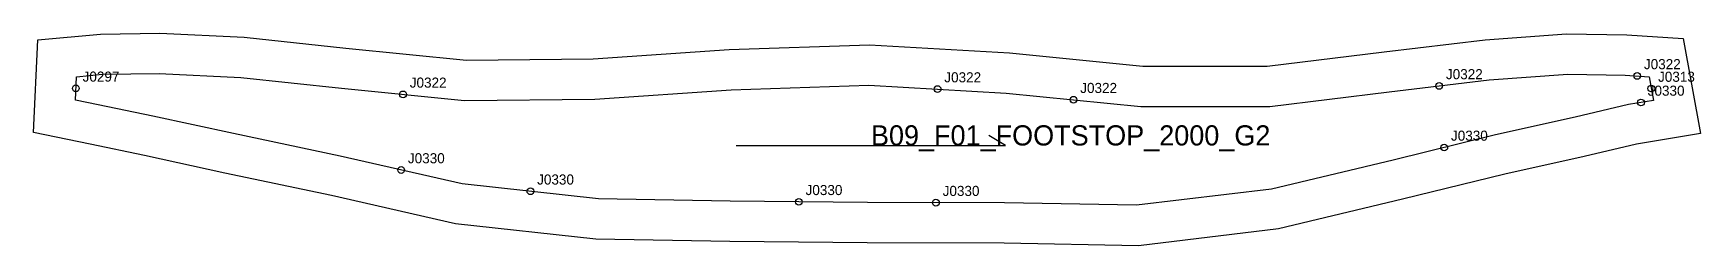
# Model space of a CAD drawing. Header units: millimetres. Extents: x -13 to 482, y -50 to 13.
import ezdxf

# ---------------------------------------------------------------- set-up
doc = ezdxf.new("R2010")
doc.units = ezdxf.units.MM
for name, color, linetype in [('CUT', 1, 'Continuous'), ('GRAIN', 3, 'Continuous'), ('LABEL', 7, 'Continuous'), ('NOTCH', 2, 'Continuous'), ('SEW', 5, 'Continuous')]:
    doc.layers.add(name, color=color, linetype=linetype)

msp = doc.modelspace()

# ---------------------------------------------------------------- linework, layer by layer
at = {"layer": 'CUT'}
msp.add_lwpolyline([(-11.49, 11), (7.15, 12.7), (24.73, 12.91), (49.78, 11.74), (79.98, 8.52), (115.79, 4.9), (153.48, 5.3), (193.87, 8.07), (235.5, 9.51), (277.08, 7.11), (316.7, 3.16), (353.67, 3.1), (388.43, 7.39), (418.42, 10.98), (442.58, 12.79), (460.47, 12.45), (477.2, 11.37), (482.38, -16.87), (463.32, -20.04), (447.75, -23.71), (424.2, -28.96), (393.85, -36.47), (357.01, -45.31), (315.42, -50.29), (275.48, -49.56), (234.82, -49.4), (194.02, -49.05), (154.29, -48.29), (112.6, -43.74), (75.72, -35.35), (44.11, -28.66), (20.23, -23.46), (4.04, -20.1), (-12.81, -16.6), (-11.49, 11)], close=True, dxfattribs=at)
at = {"layer": 'GRAIN'}
for p, q in [((275.96, -20.46), (270.96, -17.46)), ((195.96, -20.46), (275.96, -20.46))]:
    msp.add_line(p, q, dxfattribs=at)
at = {"layer": 'NOTCH'}
for centre in [(463.53, 0.23), (-0.17, -3.47), (96.99, -5.26), (255.75, -3.68), (404.73, -2.75), (467.73, -3.52), (296.12, -6.85), (464.66, -7.66), (406.23, -21.05), (96.44, -27.76), (134.82, -34.09), (214.55, -37.22), (255.26, -37.48)]:
    msp.add_circle(centre, 1, dxfattribs=at)
at = {"layer": 'SEW'}
msp.add_lwpolyline([(0, 0), (7.77, 0.71), (24.52, 0.91), (48.86, -0.23), (78.74, -3.42), (115.25, -7.1), (153.95, -6.69), (194.48, -3.92), (235.36, -2.5), (276.14, -4.86), (316.1, -8.84), (354.4, -8.9), (389.88, -4.52), (419.58, -0.97), (442.92, 0.78), (459.97, 0.46), (467.09, 0), (468.38, -7.04), (460.95, -8.27), (445.07, -12.01), (421.46, -17.28), (391.01, -24.81), (354.89, -33.47), (314.82, -38.27), (275.62, -37.56), (234.9, -37.4), (194.19, -37.05), (155.05, -36.31), (114.59, -31.88), (78.29, -23.63), (46.63, -16.93), (22.72, -11.72), (6.48, -8.35), (-0.33, -6.94)], close=True, dxfattribs=at)

# ---------------------------------------------------------------- texts
at = {"layer": 'LABEL'}
for s, height, p in [('J0322', 3, (465.53, 2.23)), ('J0297', 3, (1.83, -1.47)), ('J0322', 3, (257.75, -1.68)), ('J0322', 3, (406.73, -0.75)), ('J0313', 3, (469.73, -1.52)), ('J0322', 3, (98.99, -3.26)), ('J0322', 3, (298.12, -4.85)), ('J0330', 3, (466.66, -5.66)), ('B09_F01_FOOTSTOP_2000_G2', 6, (235.96, -20.46)), ('J0330', 3, (408.23, -19.05)), ('J0330', 3, (98.44, -25.76)), ('J0330', 3, (136.82, -32.09)), ('J0330', 3, (216.55, -35.22)), ('J0330', 3, (257.26, -35.48))]:
    msp.add_text(s, height=height, dxfattribs=at).set_placement(p)

doc.saveas('drawing.dxf')
